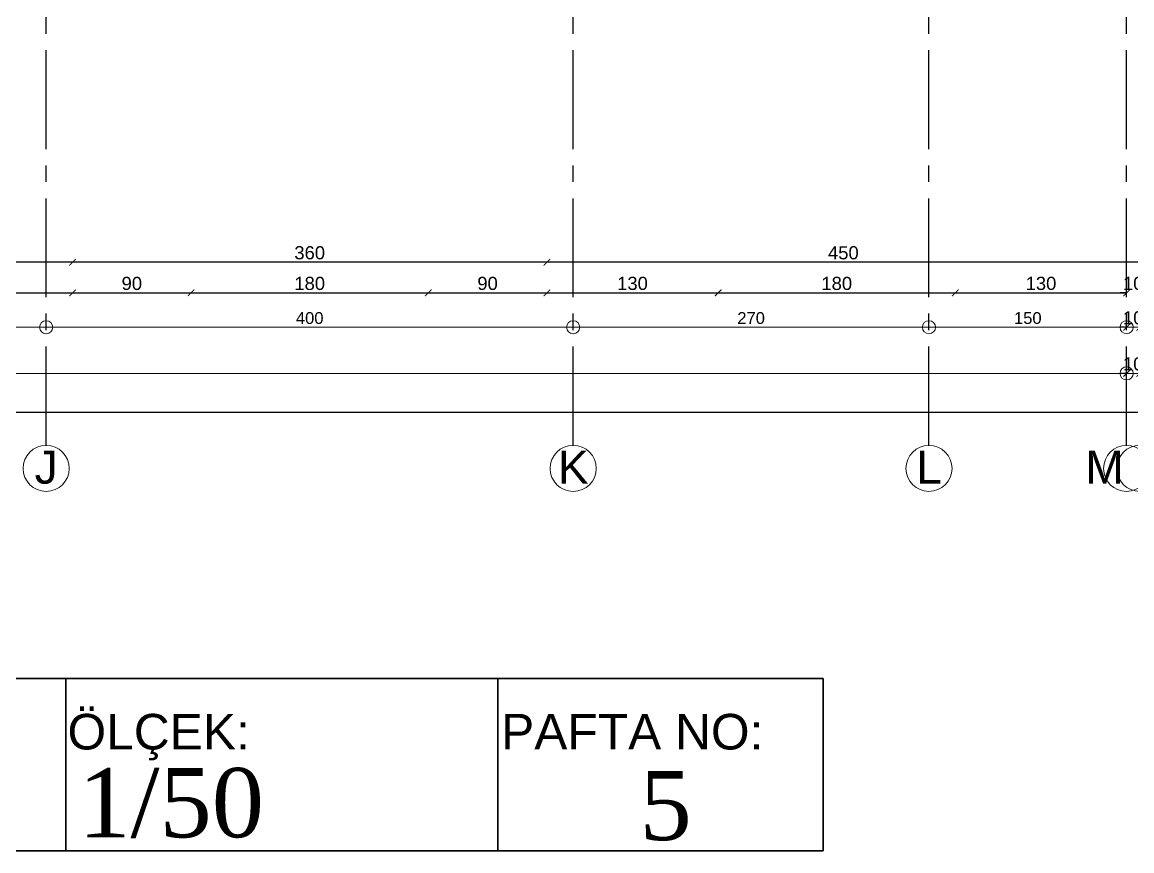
# Model space of a CAD drawing. Header units: millimetres. Extents: x 2778 to 13672, y 1832 to 5175.
# Drawn here: x 5573 to 6416, y 1832 to 2462 of the extents above; entities that cross this region are included whole.
import ezdxf

# ---------------------------------------------------------------- set-up
doc = ezdxf.new("R2010")
doc.units = ezdxf.units.MM
doc.linetypes.add('CENTER2', pattern=[112.5, 75, -12.5, 12.5, -12.5])
doc.linetypes.add('DASHDOT2', pattern=[12.7, 6.35, -3.175, 0, -3.175])
for name, color, linetype, lineweight in [('aks', 251, 'DASHDOT2', 35), ('gorunus2', 21, 'Continuous', 5), ('çerceve', 4, 'Continuous', 30), ('ÖLÇÜ İÇ', 7, 'Continuous', 9)]:
    doc.layers.add(name, color=color, linetype=linetype, lineweight=lineweight)
for name, color, linetype in [('İÇÖLÇÜ', 7, 'Continuous'), ('Standart', 7, 'Continuous'), ('Ölçülendirme', 7, 'Continuous')]:
    doc.layers.add(name, color=color, linetype=linetype)
doc.styles.add('arial_1_18', font='arial.ttf', dxfattribs={"height": 0.2})
doc.styles.add('MEKANISIMLERI', font='arial.ttf', dxfattribs={"height": 12})
doc.styles.add('ROMANT', font='times.ttf')
doc.styles.get("Standard").update_dxf_attribs({"font": 'arial.ttf'})
doc.styles.add('Times roman', font='times.ttf')
doc.dimstyles.new('zulay iç ölçü', dxfattribs={"dimtxt": 10, "dimasz": 5, "dimexe": 0.18, "dimexo": 0, "dimgap": 2, "dimtad": 3, "dimdec": 0, "dimzin": 0, "dimdsep": 46, "dimtxsty": 'Standard', "dimblk": 'ARCHTICK', "dimcen": 0.09, "dimse1": 1, "dimse2": 1, "dimadec": 0, "dimazin": 0, "dimtfac": 1, "dimtdec": 0, "dimtix": 1, "dimtofl": 0, "dimtmove": 0, "dimatfit": 3, "dimldrblk": 'ARCHTICK', "dimfxl": 1, "dimtolj": 1, "dimtzin": 0, "dimarcsym": 0})

# ---------------------------------------------------------------- blocks, each defined once
blk = doc.blocks.new('IDE242Entity1388')
at = {"layer": 'Ölçülendirme', "color": 1, "linetype": 'Continuous', "lineweight": 5}
for points in [[(-8, -328), (3268, -328)], [(-8, -363), (3268, -363)]]:
    blk.add_lwpolyline(points, dxfattribs=at)
for centre in [(2440, -328), (2840, -328), (3110, -328), (3260, -328), (3260, -363)]:
    blk.add_circle(centre, 5, dxfattribs=at)
at = {"layer": 'Ölçülendirme', "color": 1, "linetype": 'Continuous', "lineweight": 5, "style": 'arial_1_18'}
for s, p in [('400', (2629.51, -325.5)), ('270', (2964.51, -325.5)), ('150', (3174.51, -325.5))]:
    blk.add_text(s, height=9, dxfattribs=at).set_placement(p)
blk = doc.blocks.new('IDE941Entity3928')
at = {"layer": 'Ölçülendirme', "color": 1, "linetype": 'Continuous', "lineweight": 5}
for points in [[(3262, -358), (4738, -358)], [(3262, -393), (4738, -393)]]:
    blk.add_lwpolyline(points, dxfattribs=at)
blk = doc.blocks.new('_ArchTick')
at = {"color": 0, "linetype": 'ByBlock', "const_width": 0.15}
blk.add_lwpolyline([(-0.5, -0.5), (0.5, 0.5)], dxfattribs=at)
blk = doc.blocks.new('*D1790')
at = {"layer": 'Defpoints', "color": 0, "transparency": 16777216}
for p in [(3151.58, 2165.17), (3151.58, 2156.64), (7881.58, 2156.64)]:
    blk.add_point(p, dxfattribs=at)
at = {"layer": 'ÖLÇÜ İÇ', "color": 0, "lineweight": -2, "transparency": 16777216}
blk.add_line((7881.58, 2165.17), (3151.58, 2165.17), dxfattribs=at)
at = {"layer": 'ÖLÇÜ İÇ', "color": 0, "lineweight": -2, "transparency": 16777216, "xscale": 5, "yscale": 5, "zscale": 5, "rotation": 180}
blk.add_blockref('_ArchTick', (3151.58, 2165.17), dxfattribs=at)
at = {"layer": 'ÖLÇÜ İÇ', "color": 0, "lineweight": -2, "transparency": 16777216, "xscale": 5, "yscale": 5, "zscale": 5}
blk.add_blockref('_ArchTick', (7881.58, 2165.17), dxfattribs=at)
at = {"layer": 'ÖLÇÜ İÇ', "color": 0, "transparency": 16777216, "insert": (5516.58, 2172.28), "char_height": 10, "attachment_point": 5}
blk.add_mtext('\\A1;4730', dxfattribs=at)
blk = doc.blocks.new('*D1791')
at = {"layer": 'Defpoints', "color": 0, "transparency": 16777216}
for p in [(6411.58, 2229.89), (6421.58, 2229.89), (6421.58, 2229.89)]:
    blk.add_point(p, dxfattribs=at)
at = {"layer": 'ÖLÇÜ İÇ', "color": 0, "lineweight": -2, "transparency": 16777216}
for p, q in [((6411.58, 2229.89), (6406.58, 2229.89)), ((6421.58, 2229.89), (6426.58, 2229.89))]:
    blk.add_line(p, q, dxfattribs=at)
at = {"layer": 'ÖLÇÜ İÇ', "color": 0, "lineweight": -2, "transparency": 16777216, "xscale": 5, "yscale": 5, "zscale": 5}
blk.add_blockref('_ArchTick', (6411.58, 2229.89), dxfattribs=at)
at = {"layer": 'ÖLÇÜ İÇ', "color": 0, "lineweight": -2, "transparency": 16777216, "xscale": 5, "yscale": 5, "zscale": 5, "rotation": 180}
blk.add_blockref('_ArchTick', (6421.58, 2229.89), dxfattribs=at)
at = {"layer": 'ÖLÇÜ İÇ', "color": 0, "transparency": 16777216, "insert": (6416.58, 2237), "char_height": 10, "attachment_point": 5}
blk.add_mtext('\\A1;10', dxfattribs=at)
blk = doc.blocks.new('*D1787')
at = {"layer": 'Defpoints', "color": 0, "transparency": 16777216}
for p in [(6411.58, 2194.89), (6421.58, 2194.89), (6421.58, 2194.89)]:
    blk.add_point(p, dxfattribs=at)
at = {"layer": 'ÖLÇÜ İÇ', "color": 0, "lineweight": -2, "transparency": 16777216}
for p, q in [((6411.58, 2194.89), (6406.58, 2194.89)), ((6421.58, 2194.89), (6426.58, 2194.89))]:
    blk.add_line(p, q, dxfattribs=at)
at = {"layer": 'ÖLÇÜ İÇ', "color": 0, "lineweight": -2, "transparency": 16777216, "xscale": 5, "yscale": 5, "zscale": 5}
blk.add_blockref('_ArchTick', (6411.58, 2194.89), dxfattribs=at)
at = {"layer": 'ÖLÇÜ İÇ', "color": 0, "lineweight": -2, "transparency": 16777216, "xscale": 5, "yscale": 5, "zscale": 5, "rotation": 180}
blk.add_blockref('_ArchTick', (6421.58, 2194.89), dxfattribs=at)
at = {"layer": 'ÖLÇÜ İÇ', "color": 0, "transparency": 16777216, "insert": (6416.58, 2202), "char_height": 10, "attachment_point": 5}
blk.add_mtext('\\A1;10', dxfattribs=at)
blk = doc.blocks.new('*D1792')
at = {"layer": 'Defpoints', "color": 0, "transparency": 16777216}
for p in [(6411.58, 2229.89), (6421.58, 2229.89), (6421.58, 2229.89)]:
    blk.add_point(p, dxfattribs=at)
at = {"layer": 'ÖLÇÜ İÇ', "color": 0, "lineweight": -2, "transparency": 16777216}
for p, q in [((6411.58, 2229.89), (6406.58, 2229.89)), ((6421.58, 2229.89), (6426.58, 2229.89))]:
    blk.add_line(p, q, dxfattribs=at)
at = {"layer": 'ÖLÇÜ İÇ', "color": 0, "lineweight": -2, "transparency": 16777216, "xscale": 5, "yscale": 5, "zscale": 5}
blk.add_blockref('_ArchTick', (6411.58, 2229.89), dxfattribs=at)
at = {"layer": 'ÖLÇÜ İÇ', "color": 0, "lineweight": -2, "transparency": 16777216, "xscale": 5, "yscale": 5, "zscale": 5, "rotation": 180}
blk.add_blockref('_ArchTick', (6421.58, 2229.89), dxfattribs=at)
at = {"layer": 'ÖLÇÜ İÇ', "color": 0, "transparency": 16777216, "insert": (6416.58, 2237), "char_height": 10, "attachment_point": 5}
blk.add_mtext('\\A1;10', dxfattribs=at)

msp = doc.modelspace()

# ---------------------------------------------------------------- linework, layer by layer
at = {"layer": 'aks', "color": 251, "linetype": 'CENTER2', "lineweight": -3}
for points in [[(5591.58, 2140.23), (5591.58, 5100.23)], [(5991.58, 2140.23), (5991.58, 5100.23)], [(6261.58, 2140.23), (6261.58, 5100.23)], [(6411.58, 2140.23), (6411.58, 5100.23)]]:
    msp.add_lwpolyline(points, dxfattribs=at)
at = {"layer": 'aks', "color": 30, "linetype": 'Continuous', "lineweight": 5}
for centre in [(5591.58, 2122.73), (5991.58, 2122.73), (6261.58, 2122.73), (6411.58, 2122.73), (6421.58, 2122.73)]:
    msp.add_circle(centre, 17.5, dxfattribs=at)
at = {"layer": 'İÇÖLÇÜ'}
for p, q in [((5611.58, 2279.29), (4611.58, 2279.29)), ((5971.58, 2279.29), (5611.58, 2279.29)), ((6421.58, 2279.29), (5971.58, 2279.29)), ((5511.58, 2256.02), (5611.58, 2256.02)), ((5611.58, 2256.02), (5701.58, 2256.02)), ((5701.58, 2256.02), (5881.58, 2256.02)), ((5881.58, 2256.02), (5971.58, 2256.02)), ((5971.58, 2256.02), (6101.58, 2256.02)), ((6101.58, 2256.02), (6281.58, 2256.02)), ((6281.58, 2256.02), (6411.58, 2256.02)), ((6411.58, 2256.02), (6406.58, 2256.02))]:
    msp.add_line(p, q, dxfattribs=at)
at = {"layer": 'çerceve'}
for p, q in [((4946.03, 1963.3), (6181.22, 1963.3)), ((5606.63, 1963.3), (5606.63, 1832.36)), ((5934.41, 1963.3), (5934.41, 1832.36)), ((6181.22, 1963.3), (6181.22, 1832.36)), ((6181.22, 1832.36), (4946.03, 1832.36))]:
    msp.add_line(p, q, dxfattribs=at)

# ---------------------------------------------------------------- block references
at = {"layer": 'İÇÖLÇÜ', "xscale": 5, "yscale": 5, "zscale": 5, "rotation": 180}
for p in [(5611.58, 2279.29), (5971.58, 2279.29), (5611.58, 2256.02), (5701.58, 2256.02), (5881.58, 2256.02), (5971.58, 2256.02), (6101.58, 2256.02), (6281.58, 2256.02)]:
    msp.add_blockref('_ArchTick', p, dxfattribs=at)
at = {"layer": 'İÇÖLÇÜ', "xscale": 5, "yscale": 5, "zscale": 5}
for p in [(5611.58, 2279.29), (5971.58, 2279.29), (5611.58, 2256.02), (5701.58, 2256.02), (5881.58, 2256.02), (5971.58, 2256.02), (6101.58, 2256.02), (6281.58, 2256.02), (6411.58, 2256.02), (6411.58, 2256.02)]:
    msp.add_blockref('_ArchTick', p, dxfattribs=at)
at = {"layer": 'Standart'}
for name, p in [('IDE242Entity1388', (3151.58, 2557.89)), ('IDE941Entity3928', (3151.58, 2587.89))]:
    msp.add_blockref(name, p, dxfattribs=at)

# ---------------------------------------------------------------- texts
at = {"layer": 'aks', "color": 1, "linetype": 'Continuous', "lineweight": 5, "style": 'arial_1_18'}
for s, p in [('J', (5582.84, 2111.11)), ('K', (5979.94, 2111.11)), ('L', (6251.87, 2111.11)), ('M', (6380.27, 2111.11))]:
    msp.add_text(s, height=25, dxfattribs=at).set_placement(p)
at = {"layer": 'gorunus2'}
for s, style, p in [('1/50', 'ROMANT', (5615.95, 1842.65, -69.58)), ('5', 'Times roman', (6041.96, 1840.56))]:
    msp.add_text(s, height=52.5, dxfattribs=dict(at, style=style)).set_placement(p)
at = {"layer": 'İÇÖLÇÜ', "char_height": 10, "attachment_point": 5}
for s, insert in [('\\A1;360', (5791.58, 2286.4)), ('\\A1;450', (6196.58, 2286.39)), ('\\A1;90', (5656.58, 2263.12)), ('\\A1;180', (5791.58, 2263.12)), ('\\A1;90', (5926.58, 2263.12)), ('\\A1;130', (6036.58, 2263.13)), ('\\A1;180', (6191.58, 2263.12)), ('\\A1;130', (6346.58, 2263.13)), ('\\A1;10', (6416.58, 2263.12))]:
    msp.add_mtext(s, dxfattribs=dict(at, insert=insert))
at = {"layer": 'çerceve', "style": 'MEKANISIMLERI'}
for s, p in [('ÖLÇEK:', (5607.78, 1909.3)), ('PAFTA NO:', (5936.85, 1909.3))]:
    msp.add_text(s, height=27, dxfattribs=at).set_placement(p)

# ---------------------------------------------------------------- dimensions: what is measured, and where the dimension line sits
at = {"layer": 'ÖLÇÜ İÇ'}
for base, p1, p2, picture, middle in [((6421.58, 2229.89), (6411.58, 2229.89), (6421.58, 2229.89), '*D1791', (6416.58, 2237)), ((6421.58, 2229.89), (6411.58, 2229.89), (6421.58, 2229.89), '*D1792', (6416.58, 2237)), ((6421.58, 2194.89), (6411.58, 2194.89), (6421.58, 2194.89), '*D1787', (6416.58, 2202))]:
    dim = msp.add_linear_dim(base=base, p1=p1, p2=p2, dimstyle='zulay iç ölçü', dxfattribs=at)
    dim.commit()
    dim.dimension.update_dxf_attribs({"geometry": picture, "text_midpoint": middle})
at = {"layer": 'ÖLÇÜ İÇ', "color": 1}
dim = msp.add_linear_dim(base=(3151.58, 2165.17), p1=(7881.58, 2156.64), p2=(3151.58, 2156.64), dimstyle='zulay iç ölçü', dxfattribs=at)
dim.commit()
dim.dimension.update_dxf_attribs({"geometry": '*D1790', "text_midpoint": (5516.58, 2172.28)})

doc.saveas('drawing.dxf')
